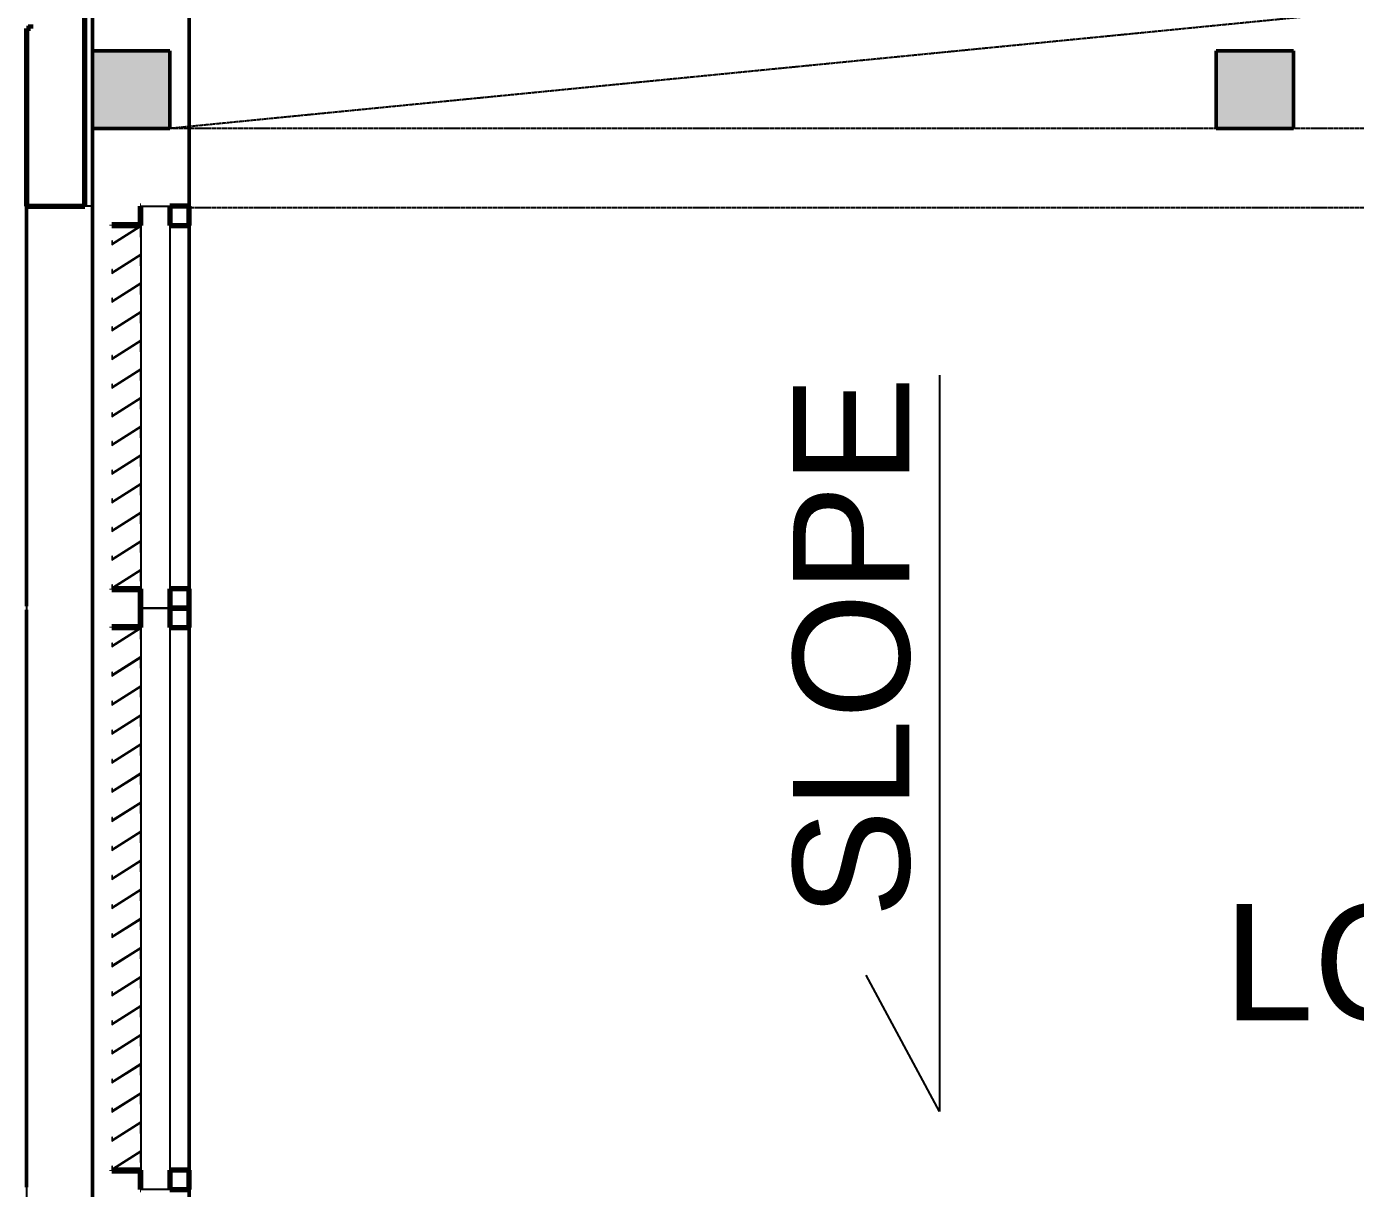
# Model space of a CAD drawing. Header units: millimetres. Extents: x -1379 to 1385823, y -4884429 to 548763.
# Drawn here: x 280770 to 284199, y -2313907 to -2310910 of the extents above; entities that cross this region are included whole.
import ezdxf

# ---------------------------------------------------------------- set-up
doc = ezdxf.new("R2010")
doc.units = ezdxf.units.MM
doc.linetypes.add('DPA_Overhead 100', pattern=[2.75, 1.75, -1])
doc.layers.add('000 - CONCRETE_EX_LOUVERS_DEF_SUB', color=7, linetype='Continuous', plot=False)
for name, color, linetype, lineweight in [('A-DETL-GENF', 7, 'Continuous', 35), ('A-DETL-MEDM', 7, 'Continuous', 50), ('A-DETL-THIN', 7, 'Continuous', 25), ('A-FLOR-E', 7, 'Continuous', 35), ('A-FLOR-OVHD', 7, 'DPA_Overhead 100', 25), ('A-GENM', 7, 'Continuous', 35), ('A-GLAZ-CURT', 7, 'Continuous', 35), ('A-WALL', 7, 'Continuous', 70), ('A-WALL-PATT', 7, 'Continuous', 70), ('G-ANNO-TEXT', 7, 'Continuous', 9), ('WALL-E', 7, 'Continuous', 50)]:
    doc.layers.add(name, color=color, linetype=linetype, lineweight=lineweight)
doc.styles.add('Arial_2', font='arial.ttf', dxfattribs={"height": 3})
pattern_1 = [(50, (63773.17, 7357.75), (728.7365, -63.75582), [76.2, -838.2]), (355, (63773.2, 7357.75), (-140.97162, 764.2276), [60.96, -670.56]), (100.451, (63833.9, 7352.44), (587.77, 700.46675), [64.76, -712.36]), (46.184, (63773.2, 7560.95), (1084.31624, -168.17096), [114.3, -1257.3]), (96.636, (63863.5, 7546.9), (949.6099, 989.70985), [97.14, -1068.54]), (351.184, (63773.2, 7561), (949.62055, 989.70115), [91.44, -1005.84]), (21, (63874.77, 7510.15), (606.45787, -409.06057), [76.2, -838.2]), (326, (63874.8, 7510.15), (247.20834, 736.75292), [60.96, -670.56]), (71.451, (63925.3, 7476.06), (853.66825, 327.68547), [64.76, -712.36]), (37.5, (63773.17, 7357.75), (12.354693, 338.22012), [33.528, -628.904, 33.528, -647.192, -673.1]), (37.5, (63773.17, 7357.75), (12.354693, 338.22012), [-1343.152, 33.528, -639.572]), (7.5, (63773.17, 7357.75), (267.278874, 400.722127), [33.528, -354.584, 33.528, -613.664, -256.54]), (7.5, (63773.17, 7357.75), (267.278874, 400.722127), [-1035.304, 33.528, -223.012]), (327.5, (63546.6, 7357.75), (542.36333, -22.915345), [33.528, -220.472, 33.528, -758.952, -1051.56]), (327.5, (63546.6, 7357.75), (542.36333, -22.915345), [-1046.48, 33.528, -1018.032]), (317.5, (63445, 7357.75), (592.51696, 101.70711), [33.528, -296.672, 33.528, -492.76, -746.76]), (317.5, (63445, 7357.75), (592.51696, 101.70711), [-856.488, 33.528, -713.232])]

# ---------------------------------------------------------------- blocks, each defined once
blk = doc.blocks.new('DPA_CP_Entrance Louver Grill Vertical Z - Louver Grill Vertical Z-5242754-IV01 - LOWER ROOF LEVEL PLAN')
at = {"layer": '000 - CONCRETE_EX_LOUVERS_DEF_SUB', "color": 7, "lineweight": 70}
for p, q in [((-468.7, 0), (-518.7, 0)), ((-518.7, 0), (-518.7, -50)), ((-468.7, -50), (-468.7, 0)), ((518.7, 0), (468.7, 0)), ((468.7, 0), (468.7, -50)), ((518.7, -50), (518.7, 0)), ((-518.7, -50), (-468.7, -50)), ((468.7, -50), (518.7, -50)), ((-468.7, -125), (-518.7, -125)), ((-518.7, -125), (-518.7, -127)), ((-518.7, -127), (-470.7, -127)), ((-470.7, -127), (-470.7, -200)), ((-468.7, -200), (-468.7, -125)), ((518.7, -125), (468.7, -125)), ((468.7, -125), (468.7, -200)), ((470.7, -200), (470.7, -127)), ((470.7, -127), (518.7, -127)), ((518.7, -127), (518.7, -125)), ((-470.7, -200), (-468.7, -200)), ((468.7, -200), (470.7, -200))]:
    blk.add_line(p, q, dxfattribs=at)
at = {"layer": '000 - CONCRETE_EX_LOUVERS_DEF_SUB', "color": 7}
for p, q in [((-518.7, -125), (-518.7, -50)), ((-518.7, -50), (518.7, -50)), ((518.7, -50), (518.7, -125)), ((-518.7, -125), (518.7, -125))]:
    blk.add_line(p, q, dxfattribs=at)
blk = doc.blocks.new('GM_Louver Grill Vertical Z1 - Z Profile-V486-IV01 - LOWER ROOF LEVEL PLAN')
at = {"layer": '000 - CONCRETE_EX_LOUVERS_DEF_SUB', "color": 7, "lineweight": 9}
for p, q in [((30, 0), (0.1, 0)), ((0.1, 0), (46.4, -73)), ((30, -2), (30, 0)), ((50, -75), (3.7, -2)), ((3.7, -2), (30, -2)), ((46.4, -73), (40, -73)), ((40, -73), (40, -75)), ((40, -75), (50, -75))]:
    blk.add_line(p, q, dxfattribs=at)
blk = doc.blocks.new('GM_Louver Grill Vertical Z1 - Z Profile-V487-IV01 - LOWER ROOF LEVEL PLAN')
at = {"layer": '000 - CONCRETE_EX_LOUVERS_DEF_SUB', "color": 7, "lineweight": 9}
for p, q in [((30, 0), (0.1, 0)), ((0.1, 0), (46.4, -73)), ((30, -2), (30, 0)), ((50, -75), (3.7, -2)), ((3.7, -2), (30, -2)), ((46.4, -73), (40, -73)), ((40, -73), (40, -75)), ((40, -75), (50, -75))]:
    blk.add_line(p, q, dxfattribs=at)
blk = doc.blocks.new('GM_Louver Grill Vertical Z1 - Z Profile-V488-IV01 - LOWER ROOF LEVEL PLAN')
at = {"layer": '000 - CONCRETE_EX_LOUVERS_DEF_SUB', "color": 7, "lineweight": 9}
for p, q in [((30, 0), (0.1, 0)), ((0.1, 0), (46.4, -73)), ((30, -2), (30, 0)), ((50, -75), (3.7, -2)), ((3.7, -2), (30, -2)), ((46.4, -73), (40, -73)), ((40, -73), (40, -75)), ((40, -75), (50, -75))]:
    blk.add_line(p, q, dxfattribs=at)
blk = doc.blocks.new('GM_Louver Grill Vertical Z1 - Z Profile-V489-IV01 - LOWER ROOF LEVEL PLAN')
at = {"layer": '000 - CONCRETE_EX_LOUVERS_DEF_SUB', "color": 7, "lineweight": 9}
for p, q in [((30, 0), (0.1, 0)), ((0.1, 0), (46.4, -73)), ((30, -2), (30, 0)), ((50, -75), (3.7, -2)), ((3.7, -2), (30, -2)), ((46.4, -73), (40, -73)), ((40, -73), (40, -75)), ((40, -75), (50, -75))]:
    blk.add_line(p, q, dxfattribs=at)
blk = doc.blocks.new('GM_Louver Grill Vertical Z1 - Z Profile-V490-IV01 - LOWER ROOF LEVEL PLAN')
at = {"layer": '000 - CONCRETE_EX_LOUVERS_DEF_SUB', "lineweight": 9}
h = blk.add_hatch(dxfattribs=at)
h.set_pattern_fill('FP_56', style=0, pattern_type=2)
h.set_pattern_definition([(140, (-2318928.4, -217291.46), (63.75582, 728.7365), [76.2, -838.2]), (85, (-2318928.4, -217291.5), (-764.2276, -140.97162), [60.96, -670.56]), (190.451, (-2318923.1, -217230.74), (-700.46675, 587.77), [64.76, -712.36]), (136.184, (-2319131.6, -217291.5), (168.17096, 1084.31624), [114.3, -1257.3]), (186.636, (-2319117.6, -217201.1), (-989.70985, 949.6099), [97.14, -1068.54]), (81.184, (-2319131.6, -217291.5), (-989.70115, 949.62055), [91.44, -1005.84]), (111, (-2319080.8, -217189.86), (409.06057, 606.45787), [76.2, -838.2]), (56, (-2319080.8, -217189.9), (-736.75292, 247.20834), [60.96, -670.56]), (161.451, (-2319046.7, -217139.3), (-327.68547, 853.66825), [64.76, -712.36]), (127.5, (-2318928.4, -217291.46), (-338.22012, 12.354693), [33.528, -628.904, 33.528, -1320.292]), (127.5, (-2318928.4, -217291.46), (-338.22012, 12.354693), [-695.96, -647.192, 33.528, -639.572]), (97.5, (-2318928.4, -217291.46), (-400.722127, 267.278874), [33.528, -354.584, 33.528, -870.204]), (97.5, (-2318928.4, -217291.46), (-400.722127, 267.278874), [-421.64, -613.664, 33.528, -223.012]), (57.5, (-2318928.4, -217518.03), (22.915345, 542.36333), [33.528, -220.472, 33.528, -1810.512]), (57.5, (-2318928.4, -217518.03), (22.915345, 542.36333), [-287.528, -758.952, 33.528, -1018.032]), (47.5, (-2318928.4, -217619.63), (-101.70711, 592.51696), [33.528, -296.672, 33.528, -1239.52]), (47.5, (-2318928.4, -217619.63), (-101.70711, 592.51696), [-363.728, -492.76, 33.528, -713.232])])
h.paths.add_polyline_path([(50, -75), (3.7, -2), (30, -2), (30, 0), (0.1, 0), (46.4, -73), (40, -73), (40, -75)])
at = {"layer": '000 - CONCRETE_EX_LOUVERS_DEF_SUB', "color": 7, "lineweight": 9}
for p, q in [((30, 0), (0.1, 0)), ((0.1, 0), (46.4, -73)), ((30, -2), (30, 0)), ((50, -75), (3.7, -2)), ((3.7, -2), (30, -2)), ((46.4, -73), (40, -73)), ((40, -73), (40, -75)), ((40, -75), (50, -75))]:
    blk.add_line(p, q, dxfattribs=at)
blk = doc.blocks.new('GM_Louver Grill Vertical Z1 - Z Profile-V491-IV01 - LOWER ROOF LEVEL PLAN')
at = {"layer": '000 - CONCRETE_EX_LOUVERS_DEF_SUB', "lineweight": 9}
h = blk.add_hatch(dxfattribs=at)
h.set_pattern_fill('FP_57', style=0, pattern_type=2)
h.set_pattern_definition([(140, (-2318854.44, -217291.46), (63.75582, 728.7365), [76.2, -838.2]), (85, (-2318854.4, -217291.5), (-764.2276, -140.97162), [60.96, -670.56]), (190.451, (-2318849.1, -217230.74), (-700.46675, 587.77), [64.76, -712.36]), (136.184, (-2319057.6, -217291.5), (168.17096, 1084.31624), [114.3, -1257.3]), (186.636, (-2319043.6, -217201.1), (-989.70985, 949.6099), [97.14, -1068.54]), (81.184, (-2319057.6, -217291.5), (-989.70115, 949.62055), [91.44, -1005.84]), (111, (-2319006.84, -217189.86), (409.06057, 606.45787), [76.2, -838.2]), (56, (-2319006.8, -217189.9), (-736.75292, 247.20834), [60.96, -670.56]), (161.451, (-2318972.75, -217139.3), (-327.68547, 853.66825), [64.76, -712.36]), (127.5, (-2318854.44, -217291.46), (-338.22012, 12.354693), [33.528, -628.904, 33.528, -1320.292]), (127.5, (-2318854.44, -217291.46), (-338.22012, 12.354693), [-695.96, -647.192, 33.528, -639.572]), (97.5, (-2318854.44, -217291.46), (-400.722127, 267.278874), [33.528, -354.584, 33.528, -870.204]), (97.5, (-2318854.44, -217291.46), (-400.722127, 267.278874), [-421.64, -613.664, 33.528, -223.012]), (57.5, (-2318854.44, -217518.03), (22.915345, 542.36333), [33.528, -220.472, 33.528, -1810.512]), (57.5, (-2318854.44, -217518.03), (22.915345, 542.36333), [-287.528, -758.952, 33.528, -1018.032]), (47.5, (-2318854.44, -217619.63), (-101.70711, 592.51696), [33.528, -296.672, 33.528, -1239.52]), (47.5, (-2318854.44, -217619.63), (-101.70711, 592.51696), [-363.728, -492.76, 33.528, -713.232])])
h.paths.add_polyline_path([(50, -75), (3.7, -2), (30, -2), (30, 0), (0.1, 0), (46.4, -73), (40, -73), (40, -75)])
at = {"layer": '000 - CONCRETE_EX_LOUVERS_DEF_SUB', "color": 7, "lineweight": 9}
for p, q in [((30, 0), (0.1, 0)), ((0.1, 0), (46.4, -73)), ((30, -2), (30, 0)), ((50, -75), (3.7, -2)), ((3.7, -2), (30, -2)), ((46.4, -73), (40, -73)), ((40, -73), (40, -75)), ((40, -75), (50, -75))]:
    blk.add_line(p, q, dxfattribs=at)
blk = doc.blocks.new('GM_Louver Grill Vertical Z1 - Z Profile-V492-IV01 - LOWER ROOF LEVEL PLAN')
at = {"layer": '000 - CONCRETE_EX_LOUVERS_DEF_SUB', "color": 7, "lineweight": 9}
for p, q in [((30, 0), (0.1, 0)), ((0.1, 0), (46.4, -73)), ((30, -2), (30, 0)), ((50, -75), (3.7, -2)), ((3.7, -2), (30, -2)), ((46.4, -73), (40, -73)), ((40, -73), (40, -75)), ((40, -75), (50, -75))]:
    blk.add_line(p, q, dxfattribs=at)
blk = doc.blocks.new('GM_Louver Grill Vertical Z1 - Z Profile-V493-IV01 - LOWER ROOF LEVEL PLAN')
at = {"layer": '000 - CONCRETE_EX_LOUVERS_DEF_SUB', "color": 7, "lineweight": 9}
for p, q in [((30, 0), (0.1, 0)), ((0.1, 0), (46.4, -73)), ((30, -2), (30, 0)), ((50, -75), (3.7, -2)), ((3.7, -2), (30, -2)), ((46.4, -73), (40, -73)), ((40, -73), (40, -75)), ((40, -75), (50, -75))]:
    blk.add_line(p, q, dxfattribs=at)
blk = doc.blocks.new('DPA_CP_Entrance Louver Grill Vertical Z - Louver Grill Vertical Z-5053933-IV01 - LOWER ROOF LEVEL PLAN')
at = {"layer": '000 - CONCRETE_EX_LOUVERS_DEF_SUB', "color": 7, "lineweight": 70}
for p, q in [((-700, 0), (-750, 0)), ((-750, 0), (-750, -50)), ((-700, -50), (-700, 0)), ((750, 0), (700, 0)), ((700, 0), (700, -50)), ((750, -50), (750, 0)), ((-750, -50), (-700, -50)), ((700, -50), (750, -50)), ((-700, -125), (-750, -125)), ((-750, -125), (-750, -127)), ((-750, -127), (-702, -127)), ((-702, -127), (-702, -200)), ((-700, -200), (-700, -125)), ((750, -125), (700, -125)), ((700, -125), (700, -200)), ((702, -200), (702, -127)), ((702, -127), (750, -127)), ((750, -127), (750, -125)), ((-702, -200), (-700, -200)), ((700, -200), (702, -200))]:
    blk.add_line(p, q, dxfattribs=at)
at = {"layer": '000 - CONCRETE_EX_LOUVERS_DEF_SUB', "color": 7}
for p, q in [((-750, -125), (-750, -50)), ((-750, -50), (750, -50)), ((750, -50), (750, -125)), ((-750, -125), (750, -125))]:
    blk.add_line(p, q, dxfattribs=at)
blk = doc.blocks.new('GM_Louver Grill Vertical Z1 - Z Profile-V494-IV01 - LOWER ROOF LEVEL PLAN')
at = {"layer": '000 - CONCRETE_EX_LOUVERS_DEF_SUB', "color": 7, "lineweight": 9}
for p, q in [((30, 0), (0.1, 0)), ((0.1, 0), (46.4, -73)), ((30, -2), (30, 0)), ((50, -75), (3.7, -2)), ((3.7, -2), (30, -2)), ((46.4, -73), (40, -73)), ((40, -73), (40, -75)), ((40, -75), (50, -75))]:
    blk.add_line(p, q, dxfattribs=at)
blk = doc.blocks.new('GM_Louver Grill Vertical Z1 - Z Profile-V495-IV01 - LOWER ROOF LEVEL PLAN')
at = {"layer": '000 - CONCRETE_EX_LOUVERS_DEF_SUB', "lineweight": 9}
h = blk.add_hatch(dxfattribs=at)
h.set_pattern_fill('FP_58', style=0, pattern_type=2)
h.set_pattern_definition([(140, (-2321018, -217291.46), (63.75582, 728.7365), [76.2, -838.2]), (85, (-2321018, -217291.5), (-764.2276, -140.97162), [60.96, -670.56]), (190.451, (-2321012.7, -217230.74), (-700.46675, 587.77), [64.76, -712.36]), (136.184, (-2321221.2, -217291.5), (168.17096, 1084.31624), [114.3, -1257.3]), (186.636, (-2321207.2, -217201.1), (-989.70985, 949.6099), [97.14, -1068.54]), (81.184, (-2321221.2, -217291.5), (-989.70115, 949.62055), [91.44, -1005.84]), (111, (-2321170.4, -217189.86), (409.06057, 606.45787), [76.2, -838.2]), (56, (-2321170.4, -217189.9), (-736.75292, 247.20834), [60.96, -670.56]), (161.451, (-2321136.3, -217139.3), (-327.68547, 853.66825), [64.76, -712.36]), (127.5, (-2321017.98, -217291.46), (-338.22012, 12.354693), [33.528, -628.904, 33.528, -1320.292]), (127.5, (-2321017.98, -217291.46), (-338.22012, 12.354693), [-695.96, -647.192, 33.528, -639.572]), (97.5, (-2321017.98, -217291.46), (-400.722127, 267.278874), [33.528, -354.584, 33.528, -870.204]), (97.5, (-2321017.98, -217291.46), (-400.722127, 267.278874), [-421.64, -613.664, 33.528, -223.012]), (57.5, (-2321017.98, -217518.03), (22.915345, 542.36333), [33.528, -220.472, 33.528, -1810.512]), (57.5, (-2321017.98, -217518.03), (22.915345, 542.36333), [-287.528, -758.952, 33.528, -1018.032]), (47.5, (-2321018, -217619.63), (-101.70711, 592.51696), [33.528, -296.672, 33.528, -1239.52]), (47.5, (-2321018, -217619.63), (-101.70711, 592.51696), [-363.728, -492.76, 33.528, -713.232])])
h.paths.add_polyline_path([(50, -75), (3.7, -2), (30, -2), (30, 0), (0.1, 0), (46.4, -73), (40, -73), (40, -75)])
at = {"layer": '000 - CONCRETE_EX_LOUVERS_DEF_SUB', "color": 7, "lineweight": 9}
for p, q in [((30, 0), (0.1, 0)), ((0.1, 0), (46.4, -73)), ((30, -2), (30, 0)), ((50, -75), (3.7, -2)), ((3.7, -2), (30, -2)), ((46.4, -73), (40, -73)), ((40, -73), (40, -75)), ((40, -75), (50, -75))]:
    blk.add_line(p, q, dxfattribs=at)
blk = doc.blocks.new('GM_Louver Grill Vertical Z1 - Z Profile-V496-IV01 - LOWER ROOF LEVEL PLAN')
at = {"layer": '000 - CONCRETE_EX_LOUVERS_DEF_SUB', "color": 7, "lineweight": 9}
for p, q in [((30, 0), (0.1, 0)), ((0.1, 0), (46.4, -73)), ((30, -2), (30, 0)), ((50, -75), (3.7, -2)), ((3.7, -2), (30, -2)), ((46.4, -73), (40, -73)), ((40, -73), (40, -75)), ((40, -75), (50, -75))]:
    blk.add_line(p, q, dxfattribs=at)
blk = doc.blocks.new('GM_Louver Grill Vertical Z1 - Z Profile-V497-IV01 - LOWER ROOF LEVEL PLAN')
at = {"layer": '000 - CONCRETE_EX_LOUVERS_DEF_SUB', "color": 7, "lineweight": 9}
for p, q in [((30, 0), (0.1, 0)), ((0.1, 0), (46.4, -73)), ((30, -2), (30, 0)), ((50, -75), (3.7, -2)), ((3.7, -2), (30, -2)), ((46.4, -73), (40, -73)), ((40, -73), (40, -75)), ((40, -75), (50, -75))]:
    blk.add_line(p, q, dxfattribs=at)
blk = doc.blocks.new('GM_Louver Grill Vertical Z1 - Z Profile-V498-IV01 - LOWER ROOF LEVEL PLAN')
at = {"layer": '000 - CONCRETE_EX_LOUVERS_DEF_SUB', "color": 7, "lineweight": 9}
for p, q in [((30, 0), (0.1, 0)), ((0.1, 0), (46.4, -73)), ((30, -2), (30, 0)), ((50, -75), (3.7, -2)), ((3.7, -2), (30, -2)), ((46.4, -73), (40, -73)), ((40, -73), (40, -75)), ((40, -75), (50, -75))]:
    blk.add_line(p, q, dxfattribs=at)
blk = doc.blocks.new('GM_Louver Grill Vertical Z1 - Z Profile-V499-IV01 - LOWER ROOF LEVEL PLAN')
at = {"layer": '000 - CONCRETE_EX_LOUVERS_DEF_SUB', "color": 7, "lineweight": 9}
for p, q in [((30, 0), (0.1, 0)), ((0.1, 0), (46.4, -73)), ((30, -2), (30, 0)), ((50, -75), (3.7, -2)), ((3.7, -2), (30, -2)), ((46.4, -73), (40, -73)), ((40, -73), (40, -75)), ((40, -75), (50, -75))]:
    blk.add_line(p, q, dxfattribs=at)
blk = doc.blocks.new('GM_Louver Grill Vertical Z1 - Z Profile-V500-IV01 - LOWER ROOF LEVEL PLAN')
at = {"layer": '000 - CONCRETE_EX_LOUVERS_DEF_SUB', "color": 7, "lineweight": 9}
for p, q in [((30, 0), (0.1, 0)), ((0.1, 0), (46.4, -73)), ((30, -2), (30, 0)), ((50, -75), (3.7, -2)), ((3.7, -2), (30, -2)), ((46.4, -73), (40, -73)), ((40, -73), (40, -75)), ((40, -75), (50, -75))]:
    blk.add_line(p, q, dxfattribs=at)
blk = doc.blocks.new('GM_Louver Grill Vertical Z1 - Z Profile-V501-IV01 - LOWER ROOF LEVEL PLAN')
at = {"layer": '000 - CONCRETE_EX_LOUVERS_DEF_SUB', "color": 7, "lineweight": 9}
for p, q in [((30, 0), (0.1, 0)), ((0.1, 0), (46.4, -73)), ((30, -2), (30, 0)), ((50, -75), (3.7, -2)), ((3.7, -2), (30, -2)), ((46.4, -73), (40, -73)), ((40, -73), (40, -75)), ((40, -75), (50, -75))]:
    blk.add_line(p, q, dxfattribs=at)
blk = doc.blocks.new('GM_Louver Grill Vertical Z1 - Z Profile-V502-IV01 - LOWER ROOF LEVEL PLAN')
at = {"layer": '000 - CONCRETE_EX_LOUVERS_DEF_SUB', "color": 7, "lineweight": 9}
for p, q in [((30, 0), (0.1, 0)), ((0.1, 0), (46.4, -73)), ((30, -2), (30, 0)), ((50, -75), (3.7, -2)), ((3.7, -2), (30, -2)), ((46.4, -73), (40, -73)), ((40, -73), (40, -75)), ((40, -75), (50, -75))]:
    blk.add_line(p, q, dxfattribs=at)
blk = doc.blocks.new('GM_Louver Grill Vertical Z1 - Z Profile-V503-IV01 - LOWER ROOF LEVEL PLAN')
at = {"layer": '000 - CONCRETE_EX_LOUVERS_DEF_SUB', "color": 7, "lineweight": 9}
for p, q in [((30, 0), (0.1, 0)), ((0.1, 0), (46.4, -73)), ((30, -2), (30, 0)), ((50, -75), (3.7, -2)), ((3.7, -2), (30, -2)), ((46.4, -73), (40, -73)), ((40, -73), (40, -75)), ((40, -75), (50, -75))]:
    blk.add_line(p, q, dxfattribs=at)
blk = doc.blocks.new('GM_Louver Grill Vertical Z1 - Z Profile-V504-IV01 - LOWER ROOF LEVEL PLAN')
at = {"layer": '000 - CONCRETE_EX_LOUVERS_DEF_SUB', "color": 7, "lineweight": 9}
for p, q in [((30, 0), (0.1, 0)), ((0.1, 0), (46.4, -73)), ((30, -2), (30, 0)), ((50, -75), (3.7, -2)), ((3.7, -2), (30, -2)), ((46.4, -73), (40, -73)), ((40, -73), (40, -75)), ((40, -75), (50, -75))]:
    blk.add_line(p, q, dxfattribs=at)
blk = doc.blocks.new('GM_Louver Grill Vertical Z1 - Z Profile-V505-IV01 - LOWER ROOF LEVEL PLAN')
at = {"layer": '000 - CONCRETE_EX_LOUVERS_DEF_SUB', "color": 7, "lineweight": 9}
for p, q in [((30, 0), (0.1, 0)), ((0.1, 0), (46.4, -73)), ((30, -2), (30, 0)), ((50, -75), (3.7, -2)), ((3.7, -2), (30, -2)), ((46.4, -73), (40, -73)), ((40, -73), (40, -75)), ((40, -75), (50, -75))]:
    blk.add_line(p, q, dxfattribs=at)
blk = doc.blocks.new('GM_Louver Grill Vertical Z1 - Z Profile-V506-IV01 - LOWER ROOF LEVEL PLAN')
at = {"layer": '000 - CONCRETE_EX_LOUVERS_DEF_SUB', "lineweight": 9}
h = blk.add_hatch(dxfattribs=at)
h.set_pattern_fill('FP_59', style=0, pattern_type=2)
h.set_pattern_definition([(140, (-2320193, -217291.46), (63.75582, 728.7365), [76.2, -838.2]), (85, (-2320193, -217291.5), (-764.2276, -140.97162), [60.96, -670.56]), (190.451, (-2320187.7, -217230.74), (-700.46675, 587.77), [64.76, -712.36]), (136.184, (-2320396.2, -217291.5), (168.17096, 1084.31624), [114.3, -1257.3]), (186.636, (-2320382.2, -217201.1), (-989.70985, 949.6099), [97.14, -1068.54]), (81.184, (-2320396.2, -217291.5), (-989.70115, 949.62055), [91.44, -1005.84]), (111, (-2320345.4, -217189.86), (409.06057, 606.45787), [76.2, -838.2]), (56, (-2320345.4, -217189.9), (-736.75292, 247.20834), [60.96, -670.56]), (161.451, (-2320311.3, -217139.3), (-327.68547, 853.66825), [64.76, -712.36]), (127.5, (-2320192.98, -217291.46), (-338.22012, 12.354693), [33.528, -628.904, 33.528, -1320.292]), (127.5, (-2320192.98, -217291.46), (-338.22012, 12.354693), [-695.96, -647.192, 33.528, -639.572]), (97.5, (-2320192.98, -217291.46), (-400.722127, 267.278874), [33.528, -354.584, 33.528, -870.204]), (97.5, (-2320192.98, -217291.46), (-400.722127, 267.278874), [-421.64, -613.664, 33.528, -223.012]), (57.5, (-2320192.98, -217518.03), (22.915345, 542.36333), [33.528, -220.472, 33.528, -1810.512]), (57.5, (-2320192.98, -217518.03), (22.915345, 542.36333), [-287.528, -758.952, 33.528, -1018.032]), (47.5, (-2320193, -217619.63), (-101.70711, 592.51696), [33.528, -296.672, 33.528, -1239.52]), (47.5, (-2320193, -217619.63), (-101.70711, 592.51696), [-363.728, -492.76, 33.528, -713.232])])
h.paths.add_polyline_path([(50, -75), (3.7, -2), (30, -2), (30, 0), (0.1, 0), (46.4, -73), (40, -73), (40, -75)])
at = {"layer": '000 - CONCRETE_EX_LOUVERS_DEF_SUB', "color": 7, "lineweight": 9}
for p, q in [((30, 0), (0.1, 0)), ((0.1, 0), (46.4, -73)), ((30, -2), (30, 0)), ((50, -75), (3.7, -2)), ((3.7, -2), (30, -2)), ((46.4, -73), (40, -73)), ((40, -73), (40, -75)), ((40, -75), (50, -75))]:
    blk.add_line(p, q, dxfattribs=at)
blk = doc.blocks.new('GM_Louver Grill Vertical Z1 - Z Profile-V507-IV01 - LOWER ROOF LEVEL PLAN')
at = {"layer": '000 - CONCRETE_EX_LOUVERS_DEF_SUB', "color": 7, "lineweight": 9}
for p, q in [((30, 0), (0.1, 0)), ((0.1, 0), (46.4, -73)), ((30, -2), (30, 0)), ((50, -75), (3.7, -2)), ((3.7, -2), (30, -2)), ((46.4, -73), (40, -73)), ((40, -73), (40, -75)), ((40, -75), (50, -75))]:
    blk.add_line(p, q, dxfattribs=at)
blk = doc.blocks.new('GM_Louver Grill Vertical Z1 - Z Profile-V508-IV01 - LOWER ROOF LEVEL PLAN')
at = {"layer": '000 - CONCRETE_EX_LOUVERS_DEF_SUB', "color": 7, "lineweight": 9}
for p, q in [((30, 0), (0.1, 0)), ((0.1, 0), (46.4, -73)), ((30, -2), (30, 0)), ((50, -75), (3.7, -2)), ((3.7, -2), (30, -2)), ((46.4, -73), (40, -73)), ((40, -73), (40, -75)), ((40, -75), (50, -75))]:
    blk.add_line(p, q, dxfattribs=at)
blk = doc.blocks.new('GM_Louver Grill Vertical Z1 - Z Profile-V509-IV01 - LOWER ROOF LEVEL PLAN')
at = {"layer": '000 - CONCRETE_EX_LOUVERS_DEF_SUB', "color": 7, "lineweight": 9}
for p, q in [((30, 0), (0.1, 0)), ((0.1, 0), (46.4, -73)), ((30, -2), (30, 0)), ((50, -75), (3.7, -2)), ((3.7, -2), (30, -2)), ((46.4, -73), (40, -73)), ((40, -73), (40, -75)), ((40, -75), (50, -75))]:
    blk.add_line(p, q, dxfattribs=at)
blk = doc.blocks.new('GM_Louver Grill Vertical Z1 - Z Profile-V510-IV01 - LOWER ROOF LEVEL PLAN')
at = {"layer": '000 - CONCRETE_EX_LOUVERS_DEF_SUB', "color": 7, "lineweight": 9}
for p, q in [((30, 0), (0.1, 0)), ((0.1, 0), (46.4, -73)), ((30, -2), (30, 0)), ((50, -75), (3.7, -2)), ((3.7, -2), (30, -2)), ((46.4, -73), (40, -73)), ((40, -73), (40, -75)), ((40, -75), (50, -75))]:
    blk.add_line(p, q, dxfattribs=at)
blk = doc.blocks.new('GM_Louver Grill Vertical Z1 - Z Profile-V511-IV01 - LOWER ROOF LEVEL PLAN')
at = {"layer": '000 - CONCRETE_EX_LOUVERS_DEF_SUB', "color": 7, "lineweight": 9}
for p, q in [((30, 0), (0.1, 0)), ((0.1, 0), (46.4, -73)), ((30, -2), (30, 0)), ((50, -75), (3.7, -2)), ((3.7, -2), (30, -2)), ((46.4, -73), (40, -73)), ((40, -73), (40, -75)), ((40, -75), (50, -75))]:
    blk.add_line(p, q, dxfattribs=at)
blk = doc.blocks.new('GM_Louver Grill Vertical Z1 - Z Profile-V512-IV01 - LOWER ROOF LEVEL PLAN')
at = {"layer": '000 - CONCRETE_EX_LOUVERS_DEF_SUB', "color": 7, "lineweight": 9}
for p, q in [((30, 0), (0.1, 0)), ((0.1, 0), (46.4, -73)), ((30, -2), (30, 0)), ((50, -75), (3.7, -2)), ((3.7, -2), (30, -2)), ((46.4, -73), (40, -73)), ((40, -73), (40, -75)), ((40, -75), (50, -75))]:
    blk.add_line(p, q, dxfattribs=at)
blk = doc.blocks.new('GM_Louver Grill Vertical Z1 - Z Profile-V528-IV01 - LOWER ROOF LEVEL PLAN')
at = {"layer": '000 - CONCRETE_EX_LOUVERS_DEF_SUB', "color": 7, "lineweight": 9}
for p, q in [((30, 0), (0.1, 0)), ((0.1, 0), (46.4, -73)), ((30, -2), (30, 0)), ((50, -75), (3.7, -2)), ((3.7, -2), (30, -2)), ((46.4, -73), (40, -73)), ((40, -73), (40, -75)), ((40, -75), (50, -75))]:
    blk.add_line(p, q, dxfattribs=at)
blk = doc.blocks.new('GM_Louver Grill Vertical Z1 - Z Profile-V529-IV01 - LOWER ROOF LEVEL PLAN')
at = {"layer": '000 - CONCRETE_EX_LOUVERS_DEF_SUB', "color": 7, "lineweight": 9}
for p, q in [((30, 0), (0.1, 0)), ((0.1, 0), (46.4, -73)), ((30, -2), (30, 0)), ((50, -75), (3.7, -2)), ((3.7, -2), (30, -2)), ((46.4, -73), (40, -73)), ((40, -73), (40, -75)), ((40, -75), (50, -75))]:
    blk.add_line(p, q, dxfattribs=at)
blk = doc.blocks.new('GM_Louver Grill Vertical Z1 - Z Profile-V530-IV01 - LOWER ROOF LEVEL PLAN')
at = {"layer": '000 - CONCRETE_EX_LOUVERS_DEF_SUB', "color": 7, "lineweight": 9}
for p, q in [((30, 0), (0.1, 0)), ((0.1, 0), (46.4, -73)), ((30, -2), (30, 0)), ((50, -75), (3.7, -2)), ((3.7, -2), (30, -2)), ((46.4, -73), (40, -73)), ((40, -73), (40, -75)), ((40, -75), (50, -75))]:
    blk.add_line(p, q, dxfattribs=at)
blk = doc.blocks.new('GM_Louver Grill Vertical Z1 - Z Profile-V531-IV01 - LOWER ROOF LEVEL PLAN')
at = {"layer": '000 - CONCRETE_EX_LOUVERS_DEF_SUB', "color": 7, "lineweight": 9}
for p, q in [((30, 0), (0.1, 0)), ((0.1, 0), (46.4, -73)), ((30, -2), (30, 0)), ((50, -75), (3.7, -2)), ((3.7, -2), (30, -2)), ((46.4, -73), (40, -73)), ((40, -73), (40, -75)), ((40, -75), (50, -75))]:
    blk.add_line(p, q, dxfattribs=at)
blk = doc.blocks.new('GM_Louver Grill Vertical Z1 - Z Profile-V532-IV01 - LOWER ROOF LEVEL PLAN')
at = {"layer": '000 - CONCRETE_EX_LOUVERS_DEF_SUB', "color": 7, "lineweight": 9}
for p, q in [((30, 0), (0.1, 0)), ((0.1, 0), (46.4, -73)), ((30, -2), (30, 0)), ((50, -75), (3.7, -2)), ((3.7, -2), (30, -2)), ((46.4, -73), (40, -73)), ((40, -73), (40, -75)), ((40, -75), (50, -75))]:
    blk.add_line(p, q, dxfattribs=at)

msp = doc.modelspace()

# ---------------------------------------------------------------- hatches: boundary and pattern name
at = {"layer": 'A-DETL-GENF', "lineweight": 25}
h = msp.add_hatch(dxfattribs=at)
h.set_pattern_fill('FP_2', style=0, pattern_type=2)
h.set_pattern_definition(pattern_1)
h.paths.add_polyline_path([(284039.6, -2311172.7), (284039.6, -2310972.7), (283839.6, -2310972.7), (283839.6, -2311172.7)])
h.paths.add_polyline_path([(281074.1, -2311172.7), (281139.6, -2311172.7), (281139.6, -2310972.7), (280939.6, -2310972.7), (280939.6, -2311172.7)])
h.paths.add_polyline_path([(288539.6, -2311172.7), (288539.6, -2310972.7), (288339.6, -2310972.7), (288339.6, -2311172.7)])
h.paths.add_polyline_path([(296999.6, -2311172.7), (296999.6, -2310972.7), (296799.6, -2310972.7), (296799.6, -2311172.7)])
h.paths.add_polyline_path([(292849.6, -2311172.7), (293049.6, -2311172.7), (293049.6, -2310972.7), (292849.6, -2310972.7)])
at = {"layer": 'A-WALL-PATT', "lineweight": 9}
h = msp.add_hatch(dxfattribs=at)
h.set_pattern_fill('FP_2', style=0, pattern_type=2)
h.set_pattern_definition(pattern_1)
h.paths.add_polyline_path([(280769.6, -2311372.7), (280919.6, -2311372.7), (280919.6, -2300322.7), (280779.6, -2300322.7), (280779.6, -2300332.7), (280769.6, -2300332.7), (280769.6, -2301904.7), (280779.6, -2301904.7), (280779.6, -2301914.7), (280769.6, -2301914.7), (280769.6, -2303404.7), (280779.6, -2303404.7), (280779.6, -2303414.7), (280769.6, -2303414.7), (280769.6, -2304904.7), (280779.6, -2304904.7), (280779.6, -2304914.7), (280769.6, -2304914.7), (280769.6, -2306404.7), (280779.6, -2306404.7), (280779.6, -2306414.7), (280769.6, -2306414.7), (280769.6, -2307904.7), (280779.6, -2307904.7), (280779.6, -2307914.7), (280769.6, -2307914.7), (280769.6, -2309404.7), (280779.6, -2309404.7), (280779.6, -2309414.7), (280769.6, -2309414.7), (280769.6, -2310904.7), (280779.6, -2310904.7), (280779.6, -2310914.7), (280769.6, -2310914.7), (280769.6, -2311017.6)])

# ---------------------------------------------------------------- linework, layer by layer
at = {"layer": 'A-DETL-MEDM', "color": 7}
for p, q in [((280939.6, -2310972.7), (280939.6, -2311172.7)), ((281139.6, -2310972.7), (280939.6, -2310972.7)), ((281139.6, -2311172.7), (281139.6, -2310972.7)), ((283839.6, -2310972.7), (283839.6, -2311172.7)), ((284039.6, -2310972.7), (283839.6, -2310972.7)), ((284039.6, -2311172.7), (284039.6, -2310972.7)), ((280939.6, -2311172.7), (281139.6, -2311172.7)), ((283839.6, -2311172.7), (284039.6, -2311172.7))]:
    msp.add_line(p, q, dxfattribs=at)
at = {"layer": 'A-DETL-THIN', "color": 7}
for p, q in [((280939.6, -2311372.7), (280769.6, -2311372.7)), ((280769.6, -2311372.7), (280769.6, -2315697.7)), ((280939.6, -2315477.7), (280939.6, -2311372.7)), ((283126.1, -2311809.1), (283126.1, -2313709.1)), ((283126.1, -2313709.1), (282936.1, -2313357.2))]:
    msp.add_line(p, q, dxfattribs=at)
at = {"layer": 'A-FLOR-E', "color": 7}
for p, q in [((280919.6, -2311372.7), (280919.6, -2306037.7)), ((280919.6, -2306037.7), (280919.6, -2311372.7)), ((281189.6, -2309642.7), (281189.6, -2315227.7))]:
    msp.add_line(p, q, dxfattribs=at)
at = {"layer": 'A-FLOR-OVHD', "color": 7}
for p, q in [((296699.6, -2309642.7), (281139.6, -2311172.7)), ((296799.6, -2311172.7), (281139.6, -2311172.7)), ((296799.6, -2311377.6), (281139.6, -2311377.6))]:
    msp.add_line(p, q, dxfattribs=at)
at = {"layer": 'A-WALL', "color": 7}
for p, q in [((280919.6, -2311372.7), (280919.6, -2300322.7)), ((280779.6, -2310914.7), (280769.6, -2310914.7)), ((280769.6, -2310914.7), (280769.6, -2311372.7)), ((280779.6, -2310904.7), (280779.6, -2310914.7)), ((280769.6, -2311372.7), (280919.6, -2311372.7))]:
    msp.add_line(p, q, dxfattribs=at)
at = {"layer": 'WALL-E', "color": 7}
for p, q in [((280939.6, -2309642.7), (280939.6, -2315477.7)), ((280939.6, -2315477.7), (280939.6, -2309642.7)), ((281189.6, -2309642.7), (281189.6, -2315227.7)), ((281189.6, -2315227.7), (281189.6, -2309642.7)), ((280769.6, -2312404.7), (280769.6, -2310914.7)), ((280769.6, -2312404.7), (280769.6, -2310914.7)), ((280769.6, -2310914.7), (280779.6, -2310914.7)), ((280779.6, -2310914.7), (280769.6, -2310914.7)), ((280779.6, -2311372.7), (280919.6, -2311372.7)), ((280769.6, -2313904.2), (280769.6, -2312414.7)), ((280769.6, -2313904.2), (280769.6, -2312414.7))]:
    msp.add_line(p, q, dxfattribs=at)

# ---------------------------------------------------------------- block references
at = {"layer": 'A-GENM', "color": 7, "lineweight": 9}
for name, p, rotation in [('GM_Louver Grill Vertical Z1 - Z Profile-V493-IV01 - LOWER ROOF LEVEL PLAN', (281064.6, -2311422.7), 269.9999999999696), ('GM_Louver Grill Vertical Z1 - Z Profile-V491-IV01 - LOWER ROOF LEVEL PLAN', (281064.6, -2311496.7), 269.9999999999699), ('GM_Louver Grill Vertical Z1 - Z Profile-V490-IV01 - LOWER ROOF LEVEL PLAN', (281064.6, -2311570.6), 269.9999999999699), ('GM_Louver Grill Vertical Z1 - Z Profile-V489-IV01 - LOWER ROOF LEVEL PLAN', (281064.6, -2311644.6), 269.9999999999699), ('GM_Louver Grill Vertical Z1 - Z Profile-V488-IV01 - LOWER ROOF LEVEL PLAN', (281064.6, -2311718.6), 269.9999999999699), ('GM_Louver Grill Vertical Z1 - Z Profile-V487-IV01 - LOWER ROOF LEVEL PLAN', (281064.6, -2311792.5), 269.9999999999699), ('GM_Louver Grill Vertical Z1 - Z Profile-V486-IV01 - LOWER ROOF LEVEL PLAN', (281064.6, -2311866.5), 269.9999999999699), ('GM_Louver Grill Vertical Z1 - Z Profile-V532-IV01 - LOWER ROOF LEVEL PLAN', (281064.6, -2311940.4), 269.9999999999699), ('GM_Louver Grill Vertical Z1 - Z Profile-V531-IV01 - LOWER ROOF LEVEL PLAN', (281064.6, -2312014.4), 269.9999999999699), ('GM_Louver Grill Vertical Z1 - Z Profile-V530-IV01 - LOWER ROOF LEVEL PLAN', (281064.6, -2312088.4), 269.9999999999699), ('GM_Louver Grill Vertical Z1 - Z Profile-V529-IV01 - LOWER ROOF LEVEL PLAN', (281064.6, -2312162.3), 269.9999999999699), ('GM_Louver Grill Vertical Z1 - Z Profile-V528-IV01 - LOWER ROOF LEVEL PLAN', (281064.6, -2312236.3), 269.9999999999699), ('GM_Louver Grill Vertical Z1 - Z Profile-V492-IV01 - LOWER ROOF LEVEL PLAN', (281064.6, -2312310.2), 269.9999999999699), ('GM_Louver Grill Vertical Z1 - Z Profile-V512-IV01 - LOWER ROOF LEVEL PLAN', (281064.6, -2312460.2), 269.9999999999699), ('GM_Louver Grill Vertical Z1 - Z Profile-V510-IV01 - LOWER ROOF LEVEL PLAN', (281064.6, -2312535.2), 269.9999999999699), ('GM_Louver Grill Vertical Z1 - Z Profile-V509-IV01 - LOWER ROOF LEVEL PLAN', (281064.6, -2312610.2), 269.9999999999699), ('GM_Louver Grill Vertical Z1 - Z Profile-V508-IV01 - LOWER ROOF LEVEL PLAN', (281064.6, -2312685.2), 269.9999999999699), ('GM_Louver Grill Vertical Z1 - Z Profile-V507-IV01 - LOWER ROOF LEVEL PLAN', (281064.6, -2312760.2), 269.9999999999699), ('GM_Louver Grill Vertical Z1 - Z Profile-V506-IV01 - LOWER ROOF LEVEL PLAN', (281064.6, -2312835.2), 269.9999999999699), ('GM_Louver Grill Vertical Z1 - Z Profile-V505-IV01 - LOWER ROOF LEVEL PLAN', (281064.6, -2312910.2), 269.9999999999699), ('GM_Louver Grill Vertical Z1 - Z Profile-V504-IV01 - LOWER ROOF LEVEL PLAN', (281064.6, -2312985.2), 269.9999999999699), ('GM_Louver Grill Vertical Z1 - Z Profile-V503-IV01 - LOWER ROOF LEVEL PLAN', (281064.6, -2313060.2), 269.9999999999699), ('GM_Louver Grill Vertical Z1 - Z Profile-V502-IV01 - LOWER ROOF LEVEL PLAN', (281064.6, -2313135.2), 269.9999999999699), ('GM_Louver Grill Vertical Z1 - Z Profile-V501-IV01 - LOWER ROOF LEVEL PLAN', (281064.6, -2313210.2), 269.9999999999699), ('GM_Louver Grill Vertical Z1 - Z Profile-V500-IV01 - LOWER ROOF LEVEL PLAN', (281064.6, -2313285.2), 269.9999999999699), ('GM_Louver Grill Vertical Z1 - Z Profile-V499-IV01 - LOWER ROOF LEVEL PLAN', (281064.6, -2313360.2), 269.9999999999699), ('GM_Louver Grill Vertical Z1 - Z Profile-V498-IV01 - LOWER ROOF LEVEL PLAN', (281064.6, -2313435.2), 269.9999999999699), ('GM_Louver Grill Vertical Z1 - Z Profile-V497-IV01 - LOWER ROOF LEVEL PLAN', (281064.6, -2313510.2), 269.9999999999699), ('GM_Louver Grill Vertical Z1 - Z Profile-V496-IV01 - LOWER ROOF LEVEL PLAN', (281064.6, -2313585.2), 269.9999999999699), ('GM_Louver Grill Vertical Z1 - Z Profile-V495-IV01 - LOWER ROOF LEVEL PLAN', (281064.6, -2313660.2), 269.9999999999699), ('GM_Louver Grill Vertical Z1 - Z Profile-V494-IV01 - LOWER ROOF LEVEL PLAN', (281064.6, -2313735.2), 269.9999999999699), ('GM_Louver Grill Vertical Z1 - Z Profile-V511-IV01 - LOWER ROOF LEVEL PLAN', (281064.6, -2313810.2), 269.9999999999699)]:
    msp.add_blockref(name, p, dxfattribs=dict(at, rotation=rotation))
at = {"layer": 'A-GLAZ-CURT', "color": 7, "rotation": 269.9999999999699}
for name, p in [('DPA_CP_Entrance Louver Grill Vertical Z - Louver Grill Vertical Z-5242754-IV01 - LOWER ROOF LEVEL PLAN', (281189.6, -2311891.5)), ('DPA_CP_Entrance Louver Grill Vertical Z - Louver Grill Vertical Z-5053933-IV01 - LOWER ROOF LEVEL PLAN', (281189.6, -2313160.2))]:
    msp.add_blockref(name, p, dxfattribs=at)

# ---------------------------------------------------------------- texts
at = {"layer": 'G-ANNO-TEXT', "color": 7, "insert": (282748, -2313209.3), "char_height": 300, "width": 1723.628, "attachment_point": 1, "rotation": 90, "style": 'Arial_2'}
msp.add_mtext('SLOPE', dxfattribs=at)
at = {"layer": 'G-ANNO-TEXT', "color": 7, "insert": (283858.5, -2313173.6), "char_height": 300, "width": 5010.547, "attachment_point": 1, "style": 'Arial_2'}
msp.add_mtext('LOWER ROOF SLAB', dxfattribs=at)

doc.saveas('drawing.dxf')
